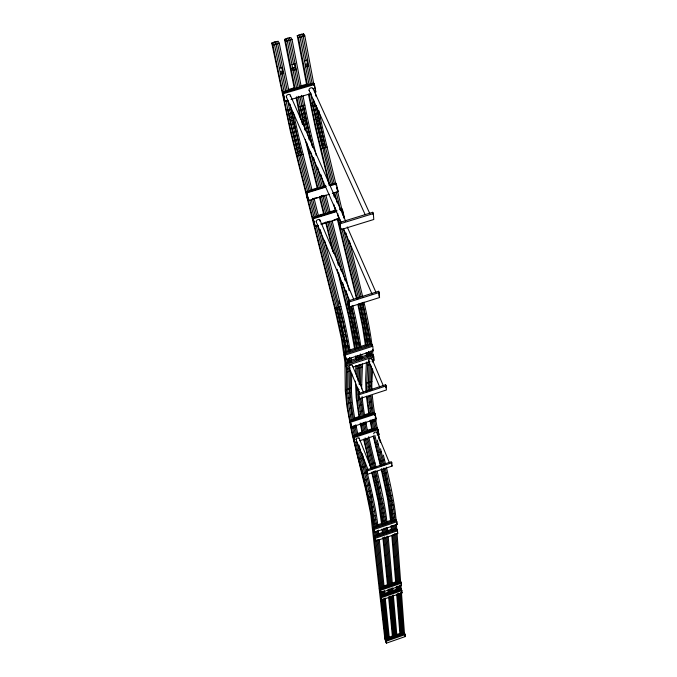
<?xml version="1.0" encoding="UTF-8"?>
<svg xmlns="http://www.w3.org/2000/svg" width="677" height="677" viewBox="0 0 677 677"><rect width="100%" height="100%" fill="white"/><g stroke="black" fill="none" stroke-linecap="round" stroke-linejoin="round"><path stroke-width="1.02" d="M359.724 364.734L359.191 384.528M358.988 445.094L368.948 485.172L374.491 511.169L376.784 526.621L375.65 527.002L370.344 496.783L357.092 442.546L355.882 442.944L371.292 507.31L374.516 527.391L373.382 527.772A149.515 14.776 72 0 0 360.714 467.731A180.057 21.909 71.1 0 1 346.353 389.724L346.455 372.122A128.571 14.962 72.7 0 0 345.786 361.493L345.245 357.075A128.571 14.962 72.7 0 0 335.284 308.255L297.127 155.989A184.466 27.74 73.4 0 1 286.43 110.613L272.89 45.054L271.756 43.057L273.347 42.6M354.875 419.165A179.964 22.654 71.1 0 1 351.473 388.065L351.702 373.535M368.161 390.561L369.041 361.73M370.708 390.68L371.504 366.105M355.459 381.143L356.178 397.492L358.886 416.076M355.637 373.814L355.831 365.436M356.847 377.03L357.067 368.703L362.356 366.993A128.376 16.485 72.8 0 0 362.381 363.871M358.031 380.779L358.395 365.157L361.053 364.302L360.435 385.162L361.713 384.748L362.356 366.993M366.418 362.026L365.631 379.924L365.961 391.602M366.942 391.907A179.684 24.897 71 0 1 366.832 383.089L367.662 365.284A128.317 17.001 72.9 0 0 367.721 362.153M371.918 389.3A179.6 25.633 71 0 1 371.927 381.43L372.638 368.838M386.432 643.15L405.244 636.575L405.1 634.637L404.414 632.86L385.551 639.443L386.432 643.15L384.866 639.003L370.751 514.156L365.817 490.072L351.989 433.652L346.929 406.488L345.278 390.739L344.94 362.347L341.504 338.923L334.328 306.723L290.416 131.423L271.756 43.057M384.866 639.003L385.805 638.673M393.337 636.05L392.398 636.372L388.615 597.038M400.852 633.427L399.912 633.748L396.663 594.262M386.228 641.221L405.1 634.637M400.962 582.245L380.356 589.337L380.601 591.63M380.719 590.285L401.343 583.193L400.589 581.298L379.983 588.381L380.965 592.587L401.512 585.512L401.343 583.193M397.103 590.141L396.73 589.202L392.652 590.606L393.015 591.546M381.786 595.201L383.825 594.499M389.952 592.383L391.983 591.681M398.101 589.574L400.132 588.88M401.512 589.684L381.151 596.708L381.396 598.95M381.515 597.647L401.884 590.623L401.139 588.745L380.787 595.76L381.76 599.89L402.045 592.891L401.884 590.623M396.849 521.789L397.052 524.59L374.449 532.249L374.144 529.465L396.849 521.789L396.028 519.758L373.34 527.425L385.763 641.373M387.362 530.785L391.848 529.27L392.254 530.269M375.405 535.668L377.648 534.915M384.384 532.63L386.618 531.868M393.345 529.592L395.58 528.839M375.109 538.376L397.509 530.776L396.697 528.762L374.313 536.353L375.397 541.075L397.704 533.51L397.509 530.776M372.181 511.947L374.491 511.169M374.483 471.09L382.59 508.444L384.739 523.93L383.605 524.32L381.439 508.825L383.749 508.055L375.667 470.701M381.608 468.738A149.27 16.807 72 0 1 391.551 521.628L392.685 521.248L390.68 505.719L392.99 504.94L385.365 468.433M372.942 516.28L375.244 515.502M382.158 513.174L384.46 512.396L383.749 508.055M391.365 510.069L393.659 509.299L392.99 504.94M373.586 520.3L375.879 519.53M382.767 517.203L385.052 516.433L384.46 512.396M391.924 514.114L394.209 513.344L393.659 509.299M374.11 524.006L376.395 523.236M383.25 520.918L385.526 520.148L385.052 516.433M392.364 517.837L394.64 517.076L394.209 513.344M367.941 491.697L370.294 490.91M381.439 508.825L377.351 488.549L379.695 487.762M390.68 505.719L386.745 485.409L389.089 484.622M369.177 497.172L371.512 496.393M378.553 494.032L380.889 493.254M387.913 490.901L390.24 490.114M370.294 502.385L372.621 501.606M379.628 499.254L381.963 498.467M388.953 496.123L391.281 495.344M371.292 507.31L373.619 506.531M380.592 504.187L382.911 503.409M389.876 501.065L392.195 500.286M363.574 473.756L365.944 472.969M367.552 474.247L392.059 466.098L391.814 462.789L391.374 461.722L366.765 469.897L367.552 474.247L366.765 469.897M365.14 479.976L367.501 479.181M377.351 488.549L374.618 476.811L376.979 476.024M386.745 485.409L384.079 473.663L386.432 472.876M366.595 485.959L368.948 485.172M376.04 482.803L378.392 482.016M385.467 479.654L387.819 478.867M359.741 458.938L362.136 458.151M369.32 455.773L371.707 454.978L367.95 438.967L365.546 439.762L372.612 468.763M382.107 465.607L378.875 452.608L381.253 451.821L380.533 448.758M360.714 467.731L365.478 466.148A179.964 22.654 71.1 0 1 362.313 453.649M371.436 469.178A149.389 15.791 72 0 0 370.251 464.566L375.007 462.983A179.777 24.152 71.1 0 1 368.737 436.648M380.939 466.021A149.27 16.807 72 0 0 379.772 461.401L384.519 459.827A179.6 25.633 71 0 1 383.351 455.13M367.196 470.972L391.814 462.789M377.081 435.023L379.01 434.389L377.334 427.999L353.106 435.963L354.841 442.352L356.771 441.717M359.673 440.761L375.143 435.666M357.735 450.806L360.13 450.01M367.349 447.624L369.744 446.837M378.875 452.608L376.945 444.459L378.147 444.061L377.267 440.126M349.907 420.527L374.44 412.505L375.236 414.172L376.141 419.004L351.676 427.026L349.907 420.527L351.676 427.026M350.678 422.211L375.236 414.172M366.105 423.777L361.239 425.368L360.477 423.48M375.853 420.578L370.988 422.169L370.217 420.29M354.841 442.352L353.868 437.655L378.13 429.675M359.326 398.778L386.415 389.969L386.118 385.932L385.628 384.79L358.421 393.625L359.326 398.778L358.421 393.625M351.202 420.392L348.553 403.187L351.058 402.375L350.254 392.592L350.424 370.844L346.455 372.122M361.036 417.176L358.573 399.929L361.069 399.117L363.49 416.372M349.29 408.798L351.778 407.986L351.058 402.375M359.242 405.548L361.721 404.744M369.177 402.316L371.648 401.503L371.072 395.859L368.576 396.671L370.852 413.96M350.229 414.849L352.7 414.045L351.778 407.986M360.113 411.616L362.576 410.812M369.98 408.392L372.443 407.596L371.648 401.503M346.353 389.724L351.473 388.065M366.832 383.089L371.927 381.43M348.553 403.187L347.716 393.413L350.254 392.592M358.573 399.929L357.888 390.113L359.157 389.707M368.034 386.821L370.564 386M348.029 398.051L350.551 397.23M358.125 394.776L359.377 394.361M358.895 394.776L386.118 385.932M350.136 368.076L347.166 369.033L346.243 366.68L345.981 363.143L372.824 354.511L373.78 356.864L373.899 360.426L371.918 361.061M347.166 369.033L346.903 365.512L373.78 356.864M353.106 367.12L369.938 361.696M367.662 365.284L370.302 364.438L369.422 390.155M347.792 345.71L348.63 350.948L345.905 351.82L345.05 346.59L347.792 345.71L344.314 327.761L320.272 229.63M356.813 348.325L356.009 343.078L358.742 342.207L351.363 306.097A128.393 16.358 72.8 0 1 359.529 347.445L356.813 348.325A128.427 16.104 72.8 0 0 347.919 304.261L342.638 282.69M366.942 339.583L369.667 338.712L362.55 302.56A128.266 17.374 72.9 0 1 370.404 343.958L367.687 344.838A128.3 17.128 72.9 0 0 359.775 303.457L364.962 327.93L367.687 344.838M344.627 352.827L371.8 344.119L372.739 346.252L373.264 350.83L346.192 359.521L344.627 352.827L346.192 359.521M372.274 345.185L345.084 353.902L345.735 358.455M345.541 354.976L372.739 346.252M347.326 363.058L347.14 361.069L349.831 360.198L349.51 357.448M358.082 359.597L357.93 357.6L360.613 356.737L360.325 353.969M368.821 356.144L368.694 354.139L371.377 353.276L371.131 350.61M350.889 360.24L356.28 358.505L356.745 359.682M361.645 356.779L367.019 355.053L367.493 356.229M345.05 346.59L341.546 328.641L344.314 327.761M356.009 343.078L352.649 325.112L355.417 324.232M363.727 321.583L366.494 320.703M342.867 334.98L345.625 334.099M353.927 331.451L356.677 330.571M364.962 327.93L367.713 327.059M344.043 340.963L346.785 340.091M355.044 337.451L357.786 336.571M366.029 333.939L368.77 333.067M335.284 308.255L340.895 306.478L324.495 240.369M355.45 348.748A128.444 15.977 72.8 0 0 346.514 304.701L349.315 303.829M349.34 307.087L379.56 297.525L379.188 292.506L378.655 291.288L348.274 300.884L349.34 307.087L348.274 300.884M341.546 328.641L338.449 315.042L341.242 314.153M352.649 325.112L349.637 311.496L352.429 310.608M360.807 307.959L363.591 307.07M340.066 321.99L342.85 321.11M351.219 318.452L353.995 317.564M362.347 314.915L365.115 314.035M348.799 302.111L379.188 292.506M340.903 229.647L373.78 219.492L373.34 213.56L372.756 212.29L339.702 222.479L340.903 229.647L339.702 222.479M318.19 225.331L315.177 226.253L312.613 217.766L335.97 210.598L335.606 210.115L329.767 211.909L330.131 212.392M339.752 209.438L341.758 208.821L342.511 209.785L344.288 217.3L343.535 216.327M317.039 216.64L314.12 217.537L309.736 200.011L308.272 200.46L306.808 197.015M337.104 210.852L312.96 218.256L314.83 225.754M340.125 209.921L342.13 209.303L343.908 216.809M312.613 217.766L313.307 218.747L336.469 211.639M340.497 210.403L342.511 209.785M320.847 223.909L329.877 221.134M333.879 219.898L338.898 218.349M321.203 224.4L339.27 218.84M340.26 223.757L373.34 213.56M312.325 198.903L317.225 197.405M321.143 196.212L324.088 195.315M312.681 199.114L314.153 198.666L318.435 215.955L318.097 215.489L323.945 213.695L324.308 214.177M325.832 185.98L306.148 191.972L308.06 199.622L308.746 200.57L329.352 194.282M332.297 193.385L338.178 191.591L336.367 183.924L335.623 183.002L329.724 184.796L329.403 184.322M325.468 185.515L323.496 186.116L323.86 186.581M326.162 186.454L306.486 192.437L308.399 200.096M329.107 185.557L335.995 183.459M306.148 191.972L306.833 192.911L325.535 187.216M330.461 185.718L336.367 183.924M293.319 112.441A184.347 28.679 73.4 0 0 303.118 154.187L298.625 155.549L296.644 147.789L299.649 146.884L289.984 104.123M320.695 140.579L323.691 139.682L316.244 105.663L313.197 106.56L331.375 184.948M297.626 151.665L300.622 150.759L299.649 146.884M321.634 144.455L324.622 143.558L323.691 139.682M297.127 155.989L298.625 155.541A184.44 27.977 73.4 0 1 287.962 110.156M318.063 188.781L309.127 152.384L310.625 151.927L319.586 188.536M329.86 185.193L321.11 148.779L327.076 146.985A183.882 32.411 73.6 0 1 318.867 110.723M296.644 147.789L292.032 128.672L295.07 127.775M298.21 96.244L300.241 106.543A184.203 29.856 73.5 0 0 305.471 130.729L304.185 125.059L307.206 124.153L301.29 95.339M316.303 121.445L319.316 120.548M292.913 132.455L295.942 131.55M305.039 128.842L308.06 127.936L307.206 124.153M317.132 125.237L320.145 124.331M293.818 136.263L296.839 135.358M308.932 131.744L310.743 139.42L309.245 139.868L307.426 132.193L308.932 131.744L308.06 127.936M317.987 129.036L321 128.139M294.74 140.088L297.753 139.183M308.323 136.026L309.829 135.569M318.867 132.87L321.871 131.973M295.68 143.93L298.692 143.025M319.772 136.712L322.768 135.815M286.43 110.613L291.034 109.268A184.381 28.442 73.4 0 0 301.62 154.635L310.718 191.236M302.458 124.551A184.229 29.619 73.5 0 1 298.709 106.974L304.828 105.163L303.034 95.931M321.11 148.779A184 31.489 73.6 0 1 310.963 103.353L314.01 102.464L313.434 99.367M292.032 128.672L288.732 113.812L291.795 112.907M304.185 125.059L300.986 110.182L304.032 109.276M289.528 117.485L292.574 116.579M301.747 113.863L304.794 112.957M313.942 110.241L316.98 109.335M290.34 121.191L293.386 120.286M302.534 117.561L305.572 116.664M314.703 113.948L317.733 113.051M291.178 124.915L294.216 124.018M303.347 121.301L306.376 120.396M315.49 117.688L318.512 116.782M314.991 90.583L315.888 92.114L314.475 84.54L313.578 83.017L282.614 92.123L283.46 93.671L285.017 101.22L288.004 100.34M283.46 93.671L314.475 84.54M290.992 99.46L310.912 93.587M280.566 74.182L283.705 73.26L282.427 70.992L280.862 71.449L282.14 73.717L285.922 92.233M305.649 66.845L308.771 65.931L307.434 63.689L305.877 64.137L307.214 66.388L310.515 83.906M279.373 68.352L282.521 67.429M291.973 64.67L295.113 63.756M304.54 61.006L307.68 60.092M291.821 68.242L294.944 67.336L296.255 69.596L293.124 70.51L292.261 69.003M276.538 41.678L278.129 41.212L279.279 43.21L288.825 90.346L288.385 89.533L294.605 87.705L295.037 88.467M294.309 88.569L284.518 39.368L286.109 38.911M289.291 37.988L290.873 37.531L292.058 39.511L301.231 86.698M306.461 83.906L297.254 35.686L298.836 35.229M302.01 34.307L303.592 33.85L304.802 35.822L313.993 85.116M272.89 45.054L279.279 43.21M284.518 39.368L285.686 41.356L292.058 39.511M297.254 35.686L298.447 37.658L304.802 35.822M337.434 190.66L338.178 191.591M317.97 188.375L317.615 187.91L311.699 189.704L312.046 190.169M300.283 34.552L301.629 36.761L306.114 60.549M287.564 38.225L288.876 40.451L293.539 64.213M293.386 67.793L294.69 70.053L298.125 87.553M301.223 86.648L300.783 85.886L306.986 84.058L307.434 84.82L298.447 37.658M274.811 41.915L276.089 44.149L280.947 67.886M284.171 99.671L285.017 101.22M375.346 417.328L376.141 419.004M369.566 414.096L369.168 413.258L364.251 414.866L364.649 415.703M378.223 432.713L379.01 434.389M372.519 429.582L372.13 428.744L367.272 430.335L367.662 431.173M359.749 417.311L359.36 416.465L354.435 418.081L354.824 418.919M362.821 432.764L362.432 431.926L357.574 433.525L357.955 434.372M312.994 88.45L369.811 213.653M353.106 435.963L353.868 437.655M309.127 90.43L365.216 214.761M290.298 95.135L345.668 221.117M347.225 226.922L375.896 292.219M372.79 349.764L373.264 350.83M286.422 97.124L341.081 222.225M366.401 345.845L365.935 344.779L360.494 346.522L360.959 347.589M337.654 215.311L340.59 222.031M343.527 228.758L372.054 294.097M355.527 349.332L355.07 348.266L349.611 350.009L350.068 351.084M319.933 220.05L353.69 299.234M316.261 221.887L349.857 301.113M371.969 358.971L383.487 386.186M368.576 360.613L379.636 386.872M352.311 365.301L363.583 392.652M391.619 465.031L392.059 466.098M344.119 354.85L345.338 357.837M376.869 432.264L389.402 462.772M348.917 366.942L359.741 393.329M373.899 360.426L373.298 355.687L346.438 364.328L346.709 367.856M397.052 524.59L396.434 520.774L373.746 528.441L374.042 531.225M355.586 425.08L356.347 426.975L351.473 428.575L350.339 425.731M397.704 533.51L397.103 529.769L374.711 537.36L375.007 540.068M359.098 438.112L371.478 468.949M391.526 521.282L391.111 520.266L386.567 521.798L386.973 522.813M356.026 439.576L368.28 470.227M382.437 524.345L382.04 523.329L377.487 524.87L377.884 525.885M383.292 533.307L382.894 532.3L378.401 533.823L378.798 534.83M401.139 584.564L401.512 585.512M345.981 363.143L346.903 365.512M401.681 591.952L402.045 592.891M396.494 582.702L396.121 581.755L391.991 583.176L392.364 584.124M373.34 527.425L374.144 529.465M373.645 530.209L374.449 532.249M372.629 527.848L373.687 530.556M374.609 539.061L375.397 541.075M388.251 585.537L387.879 584.589L383.741 586.011L384.113 586.967M388.953 592.95L388.59 592.011L384.502 593.416L384.866 594.355M404.558 634.806L405.244 636.575M400.666 634.163L400.319 633.274L396.544 634.594L396.883 635.483M379.306 588.474L380.965 592.587M381.033 598.003L381.76 599.89M393.117 636.803L392.77 635.915L388.987 637.235L389.326 638.123M300.622 150.759L301.62 154.652M370.547 467.553L363.6 439.187M374.753 467.054L371.707 454.978M373.797 468.366L366.748 439.365M380.482 466.225L373.222 436.022M384.477 464.82L381.253 451.821M383.292 465.209L378.147 444.061M312.486 198.353L317.234 217.427M309.245 191.684L295.324 135.806L287.395 99.434M311.268 199.817L315.575 217.089M317.623 225.297L339.846 314.593L347.267 351.388M298.625 155.541L307.764 192.133M316.091 225.441L338.449 315.042M306.833 192.911L308.746 200.57M313.307 218.747L315.177 226.253M303.118 154.187L312.139 190.584M338.906 300.85L339.668 303.931M373.298 471.488L374.618 476.811M371.766 472.411L378.409 502.249L381.583 523.863M324.622 143.558L334.311 184.059M320.052 196.872L324.334 214.33M326.348 222.547L333.913 253.35M338.703 272.865L346.514 304.701M317.301 188.299L305.293 139.572M319.324 196.508L323.606 213.949M325.62 222.149L332.932 251.895M337.214 269.336L348.757 316.971L354.613 348.807M317.555 167.211L322.531 187.639M324.452 195.526L328.717 213.06L327.262 213.5L323.039 196.22M330.706 221.201L345.219 280.803M313.612 157.597L321.059 188.088M329.267 221.717L341.301 270.986M346.057 290.484L349.07 302.805M321.33 195.653L325.806 213.949M327.803 222.098L338.373 265.274M316.337 155.642L315.11 150.582A184.11 30.55 73.5 0 1 304.828 105.163M321 174.852L323.953 186.987M325.916 195.078L330.156 212.544M332.153 220.761L349.12 290.611M310.743 139.42L312.639 147.154A184.144 30.321 73.5 0 1 303.296 105.62M383.004 469.22L384.079 473.663M381.227 469.271L387.676 499.135L390.621 520.808M333.321 193.089L334.303 197.151M339.422 218.519L340.421 222.691M341.885 228.792L358.632 298.675M335.259 207.661L336.004 210.75M337.975 218.967L357.236 299.107M329.064 184.719L315.465 128.122L308.424 94.171M333.753 204.217L335.233 210.378M337.214 218.586L356.474 298.625M383.969 467.934L391.035 500.675L393.811 520.867L394.945 520.486L394.64 517.076M336.198 191.938L340.37 209.481M345.998 233.04L361.188 296.763M332.847 184.508L320.373 132.421L314.01 102.464M334.785 192.64L337.222 202.812M343.341 228.411L359.792 297.211M347.919 304.269L349.637 311.496M336.901 187.292L337.806 191.126M327.076 146.985L335.733 183.399M336.697 187.453L344.009 218.214M349.383 240.817L362.83 297.338M335.623 183.002L336.3 185.87M341.758 208.821L342.427 211.639M342.867 213.509L343.315 215.388M349.958 306.537L355.307 331.011L358.167 347.893M357.896 304.684L362.415 326.077L365.445 345.338M369.193 482.887L369.634 484.766M361.154 303L366.333 327.499L369.05 344.407M307.426 132.193L299.953 96.819M375.185 436.58L376.945 444.459M378.68 437.452L379.128 439.458M300.563 119.135L296.145 97.793M362.11 432.4L360.198 423.091M380.085 486.264L380.474 488.058M365.148 437.917L365.546 439.762M371.918 494.895L372.35 496.935M371.775 429.218L370.107 420.823M288.732 113.812L286.066 100.915M355.408 434.989L353.529 425.816M351.287 426.18L350.297 421.365L374.838 413.334L375.743 418.166M354.46 441.506L353.487 436.809L377.732 428.837L378.612 433.551M284.179 91.717L274.49 44.597L273.22 42.38L276.402 41.458L277.688 43.692L287.276 90.803M284.594 100.45L283.037 92.893L314.026 83.779L315.44 91.344M300.241 106.543L300.986 110.182M281.759 67.285L282.808 72.405M365.123 431.799L363.312 422.609M285.686 41.356L295.045 88.518M296.678 96.726L298.709 106.974M294.309 63.621L295.316 68.749M296.594 88.061L287.276 40.891L285.973 38.691L289.147 37.768L290.467 39.985L299.886 88.179M310.531 92.605L313.197 106.56M352.311 426.214L354.198 435.387L356.627 434.592L354.756 425.41M374.813 428.617L373.078 419.41M309.177 85.446L300.038 37.201L298.692 35.009L301.866 34.087L303.211 36.296L312.072 83.516M309.203 94.111L310.963 103.353M306.833 59.974L307.823 65.745M315.143 91.277L316.1 96.413M313.578 83.017L313.933 84.904M303.592 33.85L303.973 35.906M374.44 412.505L374.982 415.399M362.093 423.007L363.913 432.197L366.333 431.401L364.531 422.211M371.859 419.808L373.602 429.015L376.023 428.219L374.296 419.012M352.429 419.994L349.29 397.644L349.053 368.17M352.7 414.045L353.656 419.588M362.263 416.778L359.648 397.458M368.686 412.868L366.375 396.172M372.443 407.596L373.298 413.165M372.071 413.562L369.82 396.265M358.742 342.207L359.529 347.453M369.667 338.712L370.404 343.967M346.912 359.233L347.14 361.069M348.274 358.869L348.663 362.627M350.965 357.93L351.177 359.766A128.503 15.469 72.8 0 1 351.371 361.806M356.381 356.195L356.584 358.031A128.444 15.977 72.8 0 1 356.762 360.071M357.727 355.755L357.93 357.6M386.102 642.261L385.89 640.332L404.753 633.748L404.897 635.695M359.081 355.391L359.428 359.165M374.965 531.53L375.49 536.429M375.93 540.601L381.117 588.931M381.413 591.698L381.862 595.904M382.2 599.052L386.482 638.961M376.09 531.149L376.522 535.295M376.971 539.467L382.031 587.534M382.48 591.715L382.81 594.846M383.25 599.018L387.532 639.672M385.526 520.148L385.873 523.549L387.007 523.169A149.329 16.299 72 0 0 377.081 471.217M361.772 354.46L361.958 356.305A128.376 16.485 72.8 0 1 362.127 358.361M377.216 530.768L377.724 535.668M378.155 539.848L383.174 588.228M383.461 590.996L383.901 595.201M384.223 598.35L388.37 638.301M378.308 530.074L378.841 535.295M379.272 539.467L384.164 587.501M384.485 590.64L384.917 594.846M385.238 598.003L389.419 639.003M367.171 352.725L367.349 354.57A128.317 17.001 72.9 0 1 367.501 356.627M382.073 528.991L382.48 533.188M382.877 537.386L387.523 585.647M387.921 589.794L388.217 592.9M368.432 351.371L368.694 354.139M382.937 529.583L383.334 533.772M383.732 537.953L388.302 586.079M388.598 589.21L388.987 593.331M389.283 596.429L393.1 636.676M369.87 351.93L370.158 355.713M383.969 528.153L384.451 533.391M384.773 536.827L389.36 586.096M389.622 588.855L390.003 592.984M390.29 596.082L394.048 636.346M385.12 528.094L385.501 532.249M385.983 537.496L390.392 585.74M390.68 588.888L390.967 592.036M391.348 596.225L395.08 637.04M372.468 350.077L372.714 352.844A128.249 17.5 72.9 0 1 372.951 356.855M386.22 527.391L386.685 532.63M386.999 536.066L391.416 585.385M391.67 588.152L392.034 592.282M392.313 595.379L395.927 635.686M349.831 360.198L350.009 362.195M387.439 528.06L387.803 532.257M388.175 536.446L392.415 584.666M392.685 587.797L393.049 591.935M393.329 595.032L396.959 636.397M391.044 525.953L391.391 530.167M391.822 535.431L395.723 582.829M396.062 586.984L396.324 590.107M391.865 525.487L392.288 530.734M392.626 534.94L396.544 583.244M396.798 586.384L397.128 590.53M397.382 593.636L400.657 634.036M396.73 589.202L396.857 590.708M355.425 355.984L355.662 358.903M393.015 525.42L393.405 530.362M393.735 534.559L397.568 582.897M397.814 586.028L398.144 590.175M398.389 593.289L401.596 633.714M394.132 525.039L394.463 529.211M394.784 533.425L398.626 582.914M398.871 586.07L399.117 589.227M399.438 593.433L402.62 634.408M395.258 524.658L395.639 529.6M395.952 533.806L399.625 582.186M399.862 585.326L400.175 589.481M400.412 592.587L403.475 633.054M396.358 523.964L396.824 530.277M397.06 533.434L400.759 583.616M400.877 584.979L401.309 591.013M401.419 592.24L404.575 634.798M372.756 212.29L372.909 214.27M378.655 291.288L379.027 296.314M385.628 384.79L385.856 387.819M360.613 356.737L360.765 358.734M366.164 352.531L366.359 355.467M371.377 353.276L371.495 355.281M359.242 391.568L359.335 393.43M372.824 354.511L372.892 356.297M347.716 393.413L347.724 368.601M357.888 388.048L357.888 390.113M309.372 90.743A2.175 1.532 -26.3 0 1 310.345 88.086A2.175 1.532 -26.3 0 1 313.112 88.831M286.684 97.437A2.175 1.54 -25.1 0 1 286.862 95.33A2.175 1.54 -25.1 0 1 289.519 94.543A2.175 1.54 -25.1 0 1 290.264 96.379M337.882 215.565A2.056 1.278 -24.3 0 1 338.018 213.89M316.498 222.141A2.056 1.286 -23.5 0 1 316.709 220.355A2.056 1.286 -23.5 0 1 319.214 219.585A2.056 1.286 -23.5 0 1 319.866 221.1M369.464 360.968A1.887 0.999 -22.9 0 1 368.618 359.876A1.887 0.999 -22.9 0 1 370.801 358.624A1.887 0.999 -22.9 0 1 372.02 359.504M350.5 365.098A1.896 0.999 -22.4 0 1 352.37 365.825M349.823 367.289A1.896 0.999 -22.4 0 1 348.824 366.553A1.896 0.999 -22.4 0 1 350.034 365.275M373.975 433.881A1.709 0.821 -22.3 0 1 374.237 432.688A1.709 0.821 -22.3 0 1 376.31 432.002A1.709 0.821 -22.3 0 1 376.767 432.958M356.212 439.728A1.709 0.829 -21.8 0 1 357.253 438.078A1.709 0.829 -21.8 0 1 359.148 438.544M322.599 148.331A183.966 31.717 73.6 0 1 312.486 102.896M358.378 303.897A128.317 17.001 72.9 0 1 366.333 345.262M379.772 461.401A179.684 24.897 71 0 1 373.983 436.978M372.401 429.413A179.684 24.897 71 0 1 370.624 420.172M369.617 414.341A179.684 24.897 71 0 1 367.332 397.077M325.586 147.434A183.907 32.183 73.6 0 1 316.244 105.646M363.955 302.137A128.249 17.5 72.9 0 1 372.113 346.489M373.027 360.435A128.249 17.5 72.9 0 1 372.985 362.576M380.305 442.276A179.6 25.633 71 0 1 377.419 428.753M377.233 427.822A179.6 25.633 71 0 1 375.32 417.582M374.982 415.619A179.6 25.633 71 0 1 372.316 395.453M384.519 459.827A149.202 17.306 72 0 1 385.67 464.447M386.339 467.164A149.202 17.306 72 0 1 396.07 520.105M309.127 152.384A184.229 29.619 73.5 0 1 306.706 142.678M357.067 365.58A128.444 15.977 72.8 0 1 357.067 368.694M370.251 464.566A179.87 23.407 71.1 0 1 364.336 440.16M362.703 432.595A179.87 23.407 71.1 0 1 360.858 423.37M359.8 417.548A179.87 23.407 71.1 0 1 356.601 386.398M372.122 471.894A149.389 15.791 72 0 1 382.471 524.7M352.768 305.674A128.376 16.485 72.8 0 1 360.883 347.013M367.543 431.004A179.777 24.152 71.1 0 1 365.732 421.771M364.7 415.949A179.777 24.152 71.1 0 1 362.119 396.587M361.687 388.886A179.777 24.152 71.1 0 1 361.713 384.748M375.007 462.983A149.329 16.299 72 0 1 376.184 467.595M340.895 306.478A128.503 15.469 72.8 0 1 349.992 350.5M339.49 306.926A128.52 15.343 72.8 0 1 348.63 350.94M357.837 434.194A179.964 22.654 71.1 0 1 355.958 424.978M365.478 466.148A149.448 15.283 72 0 1 377.918 526.241M336.689 307.815A128.554 15.089 72.7 0 1 345.905 351.812"/></g></svg>
